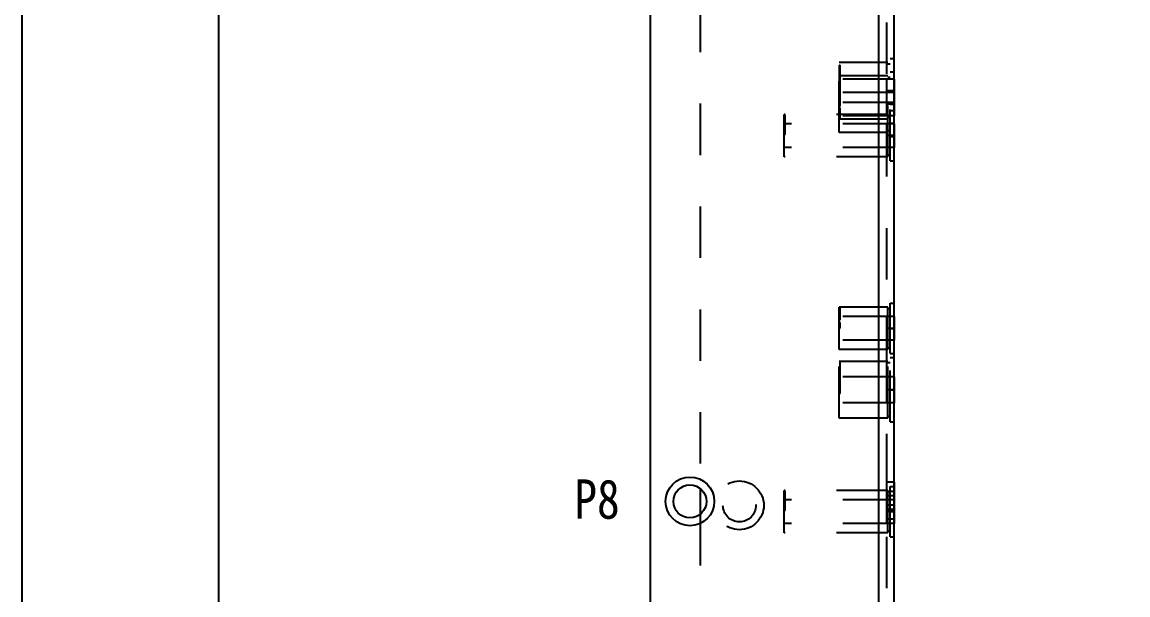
# Model space of a CAD drawing. Header units: millimetres. Extents: x 1262 to 3787, y 0 to 841.
# Drawn here: x 1262.2 to 1402.9, y 441.8 to 514.6 of the extents above; entities that cross this region are included whole.
import ezdxf

# ---------------------------------------------------------------- set-up
doc = ezdxf.new("R2010")
doc.units = ezdxf.units.MM
doc.header["$LTSCALE"] = 65.395
doc.linetypes.add('HIDDEN', pattern=[0.2, 0.1, -0.1])
doc.layers.get('0').update_dxf_attribs({"linetype": 'CONTINUOUS'})
doc.layers.add('02___PRT_ALL_AXES', color=7, linetype='CONTINUOUS')
doc.layers.add('DEFAULT_2', color=8, linetype='HIDDEN')
doc.styles.get("Standard").update_dxf_attribs({"font": 'txt', "width": 0.85})

msp = doc.modelspace()

# ---------------------------------------------------------------- linework, layer by layer
at = {"color": 7, "linetype": 'Continuous'}
for p, q in [((1262.236, 0), (1262.236, 841)), ((1348.511, 455.312), (1348.511, 452.095))]:
    msp.add_line(p, q, dxfattribs=at)
at = {"color": 3, "linetype": 'Continuous'}
for p, q in [((1342.211, 325.704), (1342.211, 581.504)), ((1371.211, 581.004), (1371.211, 324.704)), ((1373.211, 325.704), (1373.211, 580.004))]:
    msp.add_line(p, q, dxfattribs=at)
at = {"color": 7, "linetype": 'Continuous'}
msp.add_lwpolyline([(1287.236, 25), (2426.236, 25), (2426.236, 816), (1287.236, 816)], close=True, dxfattribs=at)
at = {"color": 3, "linetype": 'Continuous'}
msp.add_circle((1347.211, 453.704), 3.1, dxfattribs=at)
at = {"color": 7, "linetype": 'Continuous'}
msp.add_circle((1347.211, 453.704), 2.1, dxfattribs=at)
at = {"layer": '02___PRT_ALL_AXES', "color": 8, "linetype": 'HIDDEN'}
for p, q in [((1372.411, 509.504), (1366.211, 509.504)), ((1366.211, 500.604), (1366.211, 509.504)), ((1372.411, 507.804), (1366.211, 507.804)), ((1373.211, 507.404), (1366.211, 507.404)), ((1372.211, 507.402), (1372.211, 502.705)), ((1373.211, 507.402), (1373.211, 507.404)), ((1373.211, 507.402), (1373.211, 502.705)), ((1373.211, 505.704), (1366.211, 505.704)), ((1373.211, 505.904), (1372.211, 505.904)), ((1373.211, 504.404), (1366.211, 504.404)), ((1373.211, 504.204), (1372.211, 504.204)), ((1372.411, 502.904), (1359.211, 502.904)), ((1373.211, 502.704), (1366.211, 502.704)), ((1373.211, 502.704), (1373.211, 502.705)), ((1373.211, 501.704), (1359.211, 501.704)), ((1359.211, 497.504), (1359.211, 501.704)), ((1372.411, 502.304), (1366.211, 502.304)), ((1372.211, 501.702), (1372.211, 498.705)), ((1373.211, 501.702), (1373.211, 501.704)), ((1373.211, 501.702), (1373.211, 498.705)), ((1372.411, 500.604), (1366.211, 500.604)), ((1373.211, 500.204), (1372.211, 500.204)), ((1373.211, 498.704), (1359.211, 498.704)), ((1373.211, 498.704), (1373.211, 498.705)), ((1372.411, 497.504), (1359.211, 497.504)), ((1372.411, 478.404), (1366.211, 478.404)), ((1373.211, 477.204), (1366.211, 477.204)), ((1366.211, 473.004), (1366.211, 477.204)), ((1372.211, 477.202), (1372.211, 474.205)), ((1373.211, 477.202), (1373.211, 477.204)), ((1373.211, 477.202), (1373.211, 474.205)), ((1373.211, 475.704), (1372.211, 475.704)), ((1373.211, 474.204), (1366.211, 474.204)), ((1373.211, 474.204), (1373.211, 474.205)), ((1372.411, 473.004), (1366.211, 473.004)), ((1372.411, 471.504), (1366.211, 471.504)), ((1373.211, 469.554), (1366.211, 469.554)), ((1366.211, 466.254), (1366.211, 469.554)), ((1372.211, 469.552), (1372.211, 466.255)), ((1373.211, 469.552), (1373.211, 469.554)), ((1373.211, 469.552), (1373.211, 466.255)), ((1373.211, 467.904), (1372.211, 467.904)), ((1373.211, 466.254), (1366.211, 466.254)), ((1373.211, 466.254), (1373.211, 466.255)), ((1372.411, 464.304), (1366.211, 464.304)), ((1373.211, 456.154), (1372.211, 456.154)), ((1372.211, 456.154), (1372.211, 450.905)), ((1373.211, 456.154), (1373.211, 450.905)), ((1372.411, 455.104), (1359.211, 455.104)), ((1373.211, 454.954), (1372.211, 454.954)), ((1373.211, 453.904), (1359.211, 453.904)), ((1359.211, 449.704), (1359.211, 453.904)), ((1373.211, 454.404), (1372.211, 454.404)), ((1373.211, 453.204), (1372.211, 453.204)), ((1373.211, 452.654), (1372.211, 452.654)), ((1373.211, 452.404), (1372.211, 452.404)), ((1373.211, 450.904), (1359.211, 450.904)), ((1373.211, 451.454), (1372.211, 451.454)), ((1373.211, 450.904), (1373.211, 450.905)), ((1372.411, 449.704), (1359.211, 449.704))]:
    msp.add_line(p, q, dxfattribs=at)
at = {"layer": 'DEFAULT_2', "color": 8, "linetype": 'HIDDEN'}
for p, q in [((1372.211, 580.004), (1372.211, 325.704)), ((1348.511, 556.595), (1348.511, 455.312)), ((1372.411, 497.504), (1372.411, 509.504)), ((1372.711, 510.004), (1373.211, 510.004)), ((1372.711, 497.004), (1372.711, 510.004)), ((1366.211, 509.169), (1366.311, 509.169)), ((1366.211, 509.169), (1366.211, 503.961)), ((1366.211, 509.16), (1366.311, 509.16)), ((1366.211, 509.157), (1366.311, 509.157)), ((1366.211, 509.145), (1366.311, 509.145)), ((1366.211, 509.13), (1366.311, 509.13)), ((1366.211, 509.123), (1366.311, 509.123)), ((1366.211, 509.106), (1366.311, 509.106)), ((1366.211, 509.061), (1366.311, 509.061)), ((1366.211, 509.05), (1366.311, 509.05)), ((1366.211, 509.034), (1366.311, 509.034)), ((1366.211, 509.032), (1366.311, 509.032)), ((1366.211, 509.028), (1366.311, 509.028)), ((1366.211, 509.02), (1366.311, 509.02)), ((1366.211, 508.997), (1366.311, 508.997)), ((1366.211, 508.987), (1366.311, 508.987)), ((1366.211, 508.984), (1366.311, 508.984)), ((1366.211, 508.951), (1366.311, 508.951)), ((1366.211, 508.941), (1366.311, 508.941)), ((1366.211, 508.931), (1366.311, 508.931)), ((1366.211, 508.921), (1366.311, 508.921)), ((1366.211, 508.883), (1366.311, 508.883)), ((1366.211, 508.861), (1366.311, 508.861)), ((1366.211, 508.86), (1366.311, 508.86)), ((1366.211, 508.784), (1366.311, 508.784)), ((1366.211, 508.774), (1366.311, 508.774)), ((1366.211, 508.765), (1366.311, 508.765)), ((1366.211, 508.752), (1366.311, 508.752)), ((1366.211, 508.697), (1366.311, 508.697)), ((1366.211, 508.365), (1366.311, 508.365)), ((1366.211, 508.3), (1366.311, 508.3)), ((1366.211, 508.279), (1366.311, 508.279)), ((1366.211, 508.253), (1366.311, 508.253)), ((1366.211, 508.218), (1366.311, 508.218)), ((1366.211, 508.195), (1366.311, 508.195)), ((1366.211, 508.139), (1366.311, 508.139)), ((1366.211, 508.128), (1366.311, 508.128)), ((1366.211, 508.124), (1366.311, 508.124)), ((1366.211, 508.109), (1366.311, 508.109)), ((1366.211, 508.102), (1366.311, 508.102)), ((1366.211, 508.093), (1366.311, 508.093)), ((1366.211, 508.06), (1366.311, 508.06)), ((1366.211, 508.038), (1366.311, 508.038)), ((1366.211, 508.013), (1366.311, 508.013)), ((1366.211, 507.979), (1366.311, 507.979)), ((1366.311, 503.961), (1366.311, 509.169)), ((1372.711, 509.304), (1372.411, 509.304)), ((1372.711, 508.304), (1373.211, 508.304)), ((1366.211, 507.885), (1366.311, 507.885)), ((1366.211, 507.845), (1366.311, 507.845)), ((1366.211, 507.788), (1366.311, 507.788)), ((1366.211, 507.745), (1366.311, 507.745)), ((1366.211, 507.72), (1366.311, 507.72)), ((1366.211, 507.644), (1366.311, 507.644)), ((1366.211, 507.642), (1366.311, 507.642)), ((1366.211, 507.631), (1366.311, 507.631)), ((1366.211, 507.58), (1366.311, 507.58)), ((1366.211, 507.572), (1366.311, 507.572)), ((1366.211, 507.544), (1366.311, 507.544)), ((1366.211, 507.543), (1366.311, 507.543)), ((1366.211, 507.512), (1366.311, 507.512)), ((1366.211, 507.49), (1366.311, 507.49)), ((1366.211, 507.477), (1366.311, 507.477)), ((1366.211, 507.469), (1366.311, 507.469)), ((1366.211, 507.46), (1366.311, 507.46)), ((1366.211, 507.457), (1366.311, 507.457)), ((1366.211, 507.45), (1366.311, 507.45)), ((1366.211, 507.445), (1366.311, 507.445)), ((1366.211, 507.43), (1366.311, 507.43)), ((1366.211, 507.423), (1366.311, 507.423)), ((1366.211, 507.415), (1366.311, 507.415)), ((1366.211, 507.406), (1366.311, 507.406)), ((1366.211, 507.361), (1366.311, 507.361)), ((1366.211, 507.35), (1366.311, 507.35)), ((1366.211, 507.345), (1366.311, 507.345)), ((1366.211, 507.334), (1366.311, 507.334)), ((1366.211, 507.333), (1366.311, 507.333)), ((1366.211, 507.332), (1366.311, 507.332)), ((1366.211, 507.328), (1366.311, 507.328)), ((1366.211, 507.32), (1366.311, 507.32)), ((1366.211, 507.297), (1366.311, 507.297)), ((1366.211, 507.287), (1366.311, 507.287)), ((1366.211, 507.284), (1366.311, 507.284)), ((1366.211, 507.281), (1366.311, 507.281)), ((1366.211, 507.252), (1366.311, 507.252)), ((1366.211, 507.251), (1366.311, 507.251)), ((1366.211, 507.241), (1366.311, 507.241)), ((1366.211, 507.231), (1366.311, 507.231)), ((1366.211, 507.221), (1366.311, 507.221)), ((1366.211, 507.183), (1366.311, 507.183)), ((1366.211, 507.176), (1366.311, 507.176)), ((1366.211, 507.164), (1366.311, 507.164)), ((1366.211, 507.161), (1366.311, 507.161)), ((1366.211, 507.16), (1366.311, 507.16)), ((1366.211, 507.106), (1366.311, 507.106)), ((1366.211, 507.106), (1366.311, 507.106)), ((1366.211, 507.094), (1366.311, 507.094)), ((1366.211, 507.084), (1366.311, 507.084)), ((1366.211, 507.077), (1366.311, 507.077)), ((1366.211, 507.074), (1366.311, 507.074)), ((1366.211, 507.065), (1366.311, 507.065)), ((1366.211, 507.052), (1366.311, 507.052)), ((1366.211, 507.043), (1366.311, 507.043)), ((1366.211, 507.026), (1366.311, 507.026)), ((1366.211, 507.018), (1366.311, 507.018)), ((1366.211, 507.014), (1366.311, 507.014)), ((1366.211, 507.001), (1366.311, 507.001)), ((1366.211, 506.997), (1366.311, 506.997)), ((1366.211, 506.98), (1366.311, 506.98)), ((1366.211, 506.972), (1366.311, 506.972)), ((1366.211, 506.961), (1366.311, 506.961)), ((1366.211, 506.949), (1366.311, 506.949)), ((1366.211, 506.938), (1366.311, 506.938)), ((1366.211, 506.931), (1366.311, 506.931)), ((1366.211, 506.911), (1366.311, 506.911)), ((1366.211, 506.892), (1366.311, 506.892)), ((1366.211, 506.88), (1366.311, 506.88)), ((1366.211, 506.865), (1366.311, 506.865)), ((1366.211, 506.85), (1366.311, 506.85)), ((1366.211, 506.841), (1366.311, 506.841)), ((1366.211, 506.826), (1366.311, 506.826)), ((1366.211, 506.811), (1366.311, 506.811)), ((1366.211, 506.809), (1366.311, 506.809)), ((1366.211, 506.799), (1366.311, 506.799)), ((1366.211, 506.792), (1366.311, 506.792)), ((1366.211, 506.78), (1366.311, 506.78)), ((1366.211, 506.76), (1366.311, 506.76)), ((1366.211, 506.753), (1366.311, 506.753)), ((1366.211, 506.677), (1366.311, 506.677)), ((1366.211, 506.665), (1366.311, 506.665)), ((1366.211, 506.664), (1366.311, 506.664)), ((1366.211, 506.63), (1366.311, 506.63)), ((1366.211, 506.628), (1366.311, 506.628)), ((1366.211, 506.6), (1366.311, 506.6)), ((1366.211, 506.579), (1366.311, 506.579)), ((1366.211, 506.562), (1366.311, 506.562)), ((1366.211, 506.553), (1366.311, 506.553)), ((1366.211, 506.534), (1366.311, 506.534)), ((1372.711, 507.604), (1372.411, 507.604)), ((1366.211, 506.518), (1366.311, 506.518)), ((1366.211, 506.51), (1366.311, 506.51)), ((1366.211, 506.495), (1366.311, 506.495)), ((1366.211, 506.445), (1366.311, 506.445)), ((1366.211, 506.442), (1366.311, 506.442)), ((1366.211, 506.439), (1366.311, 506.439)), ((1366.211, 506.428), (1366.311, 506.428)), ((1366.211, 506.424), (1366.311, 506.424)), ((1366.211, 506.412), (1366.311, 506.412)), ((1366.211, 506.409), (1366.311, 506.409)), ((1366.211, 506.402), (1366.311, 506.402)), ((1366.211, 506.394), (1366.311, 506.394)), ((1366.211, 506.393), (1366.311, 506.393)), ((1366.211, 506.384), (1366.311, 506.384)), ((1366.211, 506.37), (1366.311, 506.37)), ((1366.211, 506.368), (1366.311, 506.368)), ((1366.211, 506.36), (1366.311, 506.36)), ((1366.211, 506.356), (1366.311, 506.356)), ((1366.211, 506.353), (1366.311, 506.353)), ((1366.211, 506.344), (1366.311, 506.344)), ((1366.211, 506.34), (1366.311, 506.34)), ((1366.211, 506.338), (1366.311, 506.338)), ((1366.211, 506.335), (1366.311, 506.335)), ((1366.211, 506.314), (1366.311, 506.314)), ((1366.211, 506.313), (1366.311, 506.313)), ((1366.211, 506.308), (1366.311, 506.308)), ((1366.211, 506.305), (1366.311, 506.305)), ((1366.211, 506.297), (1366.311, 506.297)), ((1366.211, 506.295), (1366.311, 506.295)), ((1366.211, 506.289), (1366.311, 506.289)), ((1366.211, 506.279), (1366.311, 506.279)), ((1366.211, 506.266), (1366.311, 506.266)), ((1366.211, 506.264), (1366.311, 506.264)), ((1366.211, 506.259), (1366.311, 506.259)), ((1366.211, 506.257), (1366.311, 506.257)), ((1366.211, 506.253), (1366.311, 506.253)), ((1366.211, 506.25), (1366.311, 506.25)), ((1366.211, 506.234), (1366.311, 506.234)), ((1366.211, 506.228), (1366.311, 506.228)), ((1366.211, 506.22), (1366.311, 506.22)), ((1366.211, 506.215), (1366.311, 506.215)), ((1366.211, 506.214), (1366.311, 506.214)), ((1366.211, 506.209), (1366.311, 506.209)), ((1366.211, 506.195), (1366.311, 506.195)), ((1366.211, 506.188), (1366.311, 506.188)), ((1366.211, 506.185), (1366.311, 506.185)), ((1366.211, 506.172), (1366.311, 506.172)), ((1366.211, 506.155), (1366.311, 506.155)), ((1366.211, 506.154), (1366.311, 506.154)), ((1366.211, 506.145), (1366.311, 506.145)), ((1366.211, 506.131), (1366.311, 506.131)), ((1366.211, 506.13), (1366.311, 506.13)), ((1366.211, 506.106), (1366.311, 506.106)), ((1366.211, 506.099), (1366.311, 506.099)), ((1366.211, 506.095), (1366.311, 506.095)), ((1366.211, 506.088), (1366.311, 506.088)), ((1366.211, 506.075), (1366.311, 506.075)), ((1366.211, 506.069), (1366.311, 506.069)), ((1366.211, 506.068), (1366.311, 506.068)), ((1366.211, 506.065), (1366.311, 506.065)), ((1366.211, 506.052), (1366.311, 506.052)), ((1366.211, 506.05), (1366.311, 506.05)), ((1366.211, 506.045), (1366.311, 506.045)), ((1366.211, 506.038), (1366.311, 506.038)), ((1366.211, 506.025), (1366.311, 506.025)), ((1366.211, 506.02), (1366.311, 506.02)), ((1366.211, 505.986), (1366.311, 505.986)), ((1366.211, 505.986), (1366.311, 505.986)), ((1366.211, 505.983), (1366.311, 505.983)), ((1366.211, 505.982), (1366.311, 505.982)), ((1366.211, 505.981), (1366.311, 505.981)), ((1366.211, 505.967), (1366.311, 505.967)), ((1366.211, 505.965), (1366.311, 505.965)), ((1366.211, 505.952), (1366.311, 505.952)), ((1366.211, 505.945), (1366.311, 505.945)), ((1366.211, 505.944), (1366.311, 505.944)), ((1366.211, 505.942), (1366.311, 505.942)), ((1366.211, 505.931), (1366.311, 505.931)), ((1366.211, 505.88), (1366.311, 505.88)), ((1366.211, 505.876), (1366.311, 505.876)), ((1366.211, 505.872), (1366.311, 505.872)), ((1366.211, 505.864), (1366.311, 505.864)), ((1366.211, 505.844), (1366.311, 505.844)), ((1366.211, 505.843), (1366.311, 505.843)), ((1366.211, 505.839), (1366.311, 505.839)), ((1366.211, 505.833), (1366.311, 505.833)), ((1366.211, 505.812), (1366.311, 505.812)), ((1366.211, 505.804), (1366.311, 505.804)), ((1366.211, 505.795), (1366.311, 505.795)), ((1366.211, 505.79), (1366.311, 505.79)), ((1366.211, 505.79), (1366.311, 505.79)), ((1366.211, 505.777), (1366.311, 505.777)), ((1366.211, 505.767), (1366.311, 505.767)), ((1366.211, 505.765), (1366.311, 505.765)), ((1366.211, 505.757), (1366.311, 505.757)), ((1366.211, 505.75), (1366.311, 505.75)), ((1366.211, 505.731), (1366.311, 505.731)), ((1366.211, 505.715), (1366.311, 505.715)), ((1366.211, 505.687), (1366.311, 505.687)), ((1366.211, 505.678), (1366.311, 505.678)), ((1366.211, 505.663), (1366.311, 505.663)), ((1366.211, 505.661), (1366.311, 505.661)), ((1366.211, 505.645), (1366.311, 505.645)), ((1366.211, 505.633), (1366.311, 505.633)), ((1366.211, 505.581), (1366.311, 505.581)), ((1366.211, 505.552), (1366.311, 505.552)), ((1366.211, 505.476), (1366.311, 505.476)), ((1366.211, 505.464), (1366.311, 505.464)), ((1366.211, 505.447), (1366.311, 505.447)), ((1366.211, 505.406), (1366.311, 505.406)), ((1366.211, 505.406), (1366.311, 505.406)), ((1366.211, 505.394), (1366.311, 505.394)), ((1366.211, 505.377), (1366.311, 505.377)), ((1366.211, 505.343), (1366.311, 505.343)), ((1366.211, 505.326), (1366.311, 505.326)), ((1366.211, 505.318), (1366.311, 505.318)), ((1366.211, 505.314), (1366.311, 505.314)), ((1366.211, 505.301), (1366.311, 505.301)), ((1366.211, 505.28), (1366.311, 505.28)), ((1366.211, 505.275), (1366.311, 505.275)), ((1366.211, 505.272), (1366.311, 505.272)), ((1366.211, 505.261), (1366.311, 505.261)), ((1366.211, 505.249), (1366.311, 505.249)), ((1366.211, 505.248), (1366.311, 505.248)), ((1366.211, 505.238), (1366.311, 505.238)), ((1366.211, 505.231), (1366.311, 505.231)), ((1366.211, 505.211), (1366.311, 505.211)), ((1366.211, 505.192), (1366.311, 505.192)), ((1366.211, 505.18), (1366.311, 505.18)), ((1366.211, 505.165), (1366.311, 505.165)), ((1366.211, 505.15), (1366.311, 505.15)), ((1366.211, 505.141), (1366.311, 505.141)), ((1366.211, 505.126), (1366.311, 505.126)), ((1372.711, 505.904), (1373.211, 505.904)), ((1366.211, 505.111), (1366.311, 505.111)), ((1366.211, 505.109), (1366.311, 505.109)), ((1366.211, 505.099), (1366.311, 505.099)), ((1366.211, 505.092), (1366.311, 505.092)), ((1366.211, 505.08), (1366.311, 505.08)), ((1366.211, 505.06), (1366.311, 505.06)), ((1366.211, 505.053), (1366.311, 505.053)), ((1366.211, 505.05), (1366.311, 505.05)), ((1366.211, 504.977), (1366.311, 504.977)), ((1366.211, 504.964), (1366.311, 504.964)), ((1366.211, 504.935), (1366.311, 504.935)), ((1366.211, 504.93), (1366.311, 504.93)), ((1366.211, 504.928), (1366.311, 504.928)), ((1366.211, 504.862), (1366.311, 504.862)), ((1366.211, 504.834), (1366.311, 504.834)), ((1366.211, 504.81), (1366.311, 504.81)), ((1366.211, 504.745), (1366.311, 504.745)), ((1366.211, 504.742), (1366.311, 504.742)), ((1366.211, 504.712), (1366.311, 504.712)), ((1366.211, 504.709), (1366.311, 504.709)), ((1366.211, 504.702), (1366.311, 504.702)), ((1366.211, 504.694), (1366.311, 504.694)), ((1366.211, 504.684), (1366.311, 504.684)), ((1366.211, 504.67), (1366.311, 504.67)), ((1366.211, 504.668), (1366.311, 504.668)), ((1366.211, 504.667), (1366.311, 504.667)), ((1366.211, 504.656), (1366.311, 504.656)), ((1366.211, 504.653), (1366.311, 504.653)), ((1366.211, 504.644), (1366.311, 504.644)), ((1366.211, 504.64), (1366.311, 504.64)), ((1366.211, 504.635), (1366.311, 504.635)), ((1366.211, 504.633), (1366.311, 504.633)), ((1366.211, 504.614), (1366.311, 504.614)), ((1366.211, 504.608), (1366.311, 504.608)), ((1366.211, 504.605), (1366.311, 504.605)), ((1366.211, 504.597), (1366.311, 504.597)), ((1366.211, 504.595), (1366.311, 504.595)), ((1366.211, 504.589), (1366.311, 504.589)), ((1366.211, 504.566), (1366.311, 504.566)), ((1366.211, 504.564), (1366.311, 504.564)), ((1366.211, 504.56), (1366.311, 504.56)), ((1366.211, 504.559), (1366.311, 504.559)), ((1366.211, 504.557), (1366.311, 504.557)), ((1366.211, 504.553), (1366.311, 504.553)), ((1366.211, 504.55), (1366.311, 504.55)), ((1366.211, 504.534), (1366.311, 504.534)), ((1366.211, 504.53), (1366.311, 504.53)), ((1366.211, 504.528), (1366.311, 504.528)), ((1366.211, 504.52), (1366.311, 504.52)), ((1366.211, 504.515), (1366.311, 504.515)), ((1366.211, 504.514), (1366.311, 504.514)), ((1366.211, 504.514), (1366.311, 504.514)), ((1366.211, 504.509), (1366.311, 504.509)), ((1366.211, 504.495), (1366.311, 504.495)), ((1366.211, 504.488), (1366.311, 504.488)), ((1366.211, 504.472), (1366.311, 504.472)), ((1366.211, 504.455), (1366.311, 504.455)), ((1366.211, 504.454), (1366.311, 504.454)), ((1366.211, 504.431), (1366.311, 504.431)), ((1366.211, 504.43), (1366.311, 504.43)), ((1366.211, 504.406), (1366.311, 504.406)), ((1366.211, 504.399), (1366.311, 504.399)), ((1366.211, 504.395), (1366.311, 504.395)), ((1366.211, 504.375), (1366.311, 504.375)), ((1366.211, 504.369), (1366.311, 504.369)), ((1366.211, 504.368), (1366.311, 504.368)), ((1366.211, 504.365), (1366.311, 504.365)), ((1366.211, 504.352), (1366.311, 504.352)), ((1366.211, 504.35), (1366.311, 504.35)), ((1366.211, 504.338), (1366.311, 504.338)), ((1366.211, 504.325), (1366.311, 504.325)), ((1366.211, 504.32), (1366.311, 504.32)), ((1366.211, 504.286), (1366.311, 504.286)), ((1366.211, 504.286), (1366.311, 504.286)), ((1366.211, 504.283), (1366.311, 504.283)), ((1366.211, 504.282), (1366.311, 504.282)), ((1366.211, 504.281), (1366.311, 504.281)), ((1366.211, 504.267), (1366.311, 504.267)), ((1366.211, 504.265), (1366.311, 504.265)), ((1366.211, 504.252), (1366.311, 504.252)), ((1366.211, 504.247), (1366.311, 504.247)), ((1366.211, 504.245), (1366.311, 504.245)), ((1366.211, 504.181), (1366.311, 504.181)), ((1366.211, 504.176), (1366.311, 504.176)), ((1366.211, 504.164), (1366.311, 504.164)), ((1366.211, 504.139), (1366.311, 504.139)), ((1366.211, 504.133), (1366.311, 504.133)), ((1366.211, 504.132), (1366.311, 504.132)), ((1366.211, 504.104), (1366.311, 504.104)), ((1366.211, 504.095), (1366.311, 504.095)), ((1366.211, 504.09), (1366.311, 504.09)), ((1366.211, 504.067), (1366.311, 504.067)), ((1366.211, 504.065), (1366.311, 504.065)), ((1366.211, 504.057), (1366.311, 504.057)), ((1366.211, 504.031), (1366.311, 504.031)), ((1366.211, 503.987), (1366.311, 503.987)), ((1366.211, 503.978), (1366.311, 503.978)), ((1366.211, 503.963), (1366.311, 503.963)), ((1366.211, 503.961), (1366.311, 503.961)), ((1366.211, 503.747), (1366.311, 503.747)), ((1366.211, 503.747), (1366.211, 502.432)), ((1366.311, 502.432), (1366.311, 503.747)), ((1372.711, 504.204), (1373.211, 504.204)), ((1359.211, 500.204), (1359.211, 502.904)), ((1359.311, 502.86), (1359.211, 502.86)), ((1359.211, 502.842), (1359.311, 502.842)), ((1359.311, 502.835), (1359.211, 502.835)), ((1359.211, 502.821), (1359.311, 502.821)), ((1359.311, 502.798), (1359.211, 502.798)), ((1359.211, 502.795), (1359.311, 502.795)), ((1359.211, 502.76), (1359.311, 502.76)), ((1359.311, 502.754), (1359.211, 502.754)), ((1359.211, 502.743), (1359.311, 502.743)), ((1359.211, 502.738), (1359.311, 502.738)), ((1359.211, 502.734), (1359.311, 502.734)), ((1359.211, 502.728), (1359.311, 502.728)), ((1359.211, 502.703), (1359.311, 502.703)), ((1359.211, 502.698), (1359.311, 502.698)), ((1359.211, 502.697), (1359.311, 502.697)), ((1359.311, 502.694), (1359.211, 502.694)), ((1359.211, 502.686), (1359.311, 502.686)), ((1359.211, 502.661), (1359.311, 502.661)), ((1359.211, 502.657), (1359.311, 502.657)), ((1359.211, 502.642), (1359.311, 502.642)), ((1359.211, 502.626), (1359.311, 502.626)), ((1359.211, 502.575), (1359.311, 502.575)), ((1359.211, 502.57), (1359.311, 502.57)), ((1359.311, 502.567), (1359.211, 502.567)), ((1359.211, 502.528), (1359.311, 502.528)), ((1359.211, 502.503), (1359.311, 502.503)), ((1359.211, 502.446), (1359.311, 502.446)), ((1359.211, 502.42), (1359.311, 502.42)), ((1359.211, 502.378), (1359.311, 502.378)), ((1359.211, 502.373), (1359.311, 502.373)), ((1359.211, 502.357), (1359.311, 502.357)), ((1359.211, 502.347), (1359.311, 502.347)), ((1359.211, 502.343), (1359.311, 502.343)), ((1359.311, 500.351), (1359.311, 502.86)), ((1366.211, 503.575), (1366.311, 503.575)), ((1366.211, 503.548), (1366.311, 503.548)), ((1366.211, 503.35), (1366.311, 503.35)), ((1366.211, 503.235), (1366.311, 503.235)), ((1366.211, 503.002), (1366.311, 503.002)), ((1366.211, 502.967), (1366.311, 502.967)), ((1366.211, 502.933), (1366.311, 502.933)), ((1366.211, 502.86), (1366.311, 502.86)), ((1366.211, 502.83), (1366.311, 502.83)), ((1366.211, 502.814), (1366.311, 502.814)), ((1366.211, 502.547), (1366.311, 502.547)), ((1366.211, 502.432), (1366.311, 502.432)), ((1372.711, 502.704), (1372.411, 502.704)), ((1372.711, 502.504), (1372.411, 502.504)), ((1372.711, 503.404), (1373.211, 503.404)), ((1359.211, 502.295), (1359.311, 502.295)), ((1359.211, 502.291), (1359.311, 502.291)), ((1359.211, 502.275), (1359.311, 502.275)), ((1359.211, 502.275), (1359.311, 502.275)), ((1359.211, 502.203), (1359.311, 502.203)), ((1359.211, 502.193), (1359.311, 502.193)), ((1359.211, 502.165), (1359.311, 502.165)), ((1359.211, 502.152), (1359.311, 502.152)), ((1359.211, 502.14), (1359.311, 502.14)), ((1359.211, 502.135), (1359.311, 502.135)), ((1359.211, 502.131), (1359.311, 502.131)), ((1359.211, 502.124), (1359.311, 502.124)), ((1359.211, 502.121), (1359.311, 502.121)), ((1359.211, 502.104), (1359.311, 502.104)), ((1359.211, 502.078), (1359.311, 502.078)), ((1359.211, 502.078), (1359.311, 502.078)), ((1359.211, 502.068), (1359.311, 502.068)), ((1359.211, 502.059), (1359.311, 502.059)), ((1359.211, 502.033), (1359.311, 502.033)), ((1359.211, 502.018), (1359.311, 502.018)), ((1359.211, 502.011), (1359.311, 502.011)), ((1359.211, 501.992), (1359.311, 501.992)), ((1359.211, 501.987), (1359.311, 501.987)), ((1359.211, 501.98), (1359.311, 501.98)), ((1359.211, 501.975), (1359.311, 501.975)), ((1359.211, 501.97), (1359.311, 501.97)), ((1359.211, 501.966), (1359.311, 501.966)), ((1359.211, 501.965), (1359.311, 501.965)), ((1359.211, 501.961), (1359.311, 501.961)), ((1359.211, 501.953), (1359.311, 501.953)), ((1359.211, 501.951), (1359.311, 501.951)), ((1359.211, 501.945), (1359.311, 501.945)), ((1359.211, 501.94), (1359.311, 501.94)), ((1359.211, 501.93), (1359.311, 501.93)), ((1359.211, 501.928), (1359.311, 501.928)), ((1359.211, 501.92), (1359.311, 501.92)), ((1359.211, 501.915), (1359.311, 501.915)), ((1359.211, 501.913), (1359.311, 501.913)), ((1359.211, 501.903), (1359.311, 501.903)), ((1359.211, 501.9), (1359.311, 501.9)), ((1359.211, 501.894), (1359.311, 501.894)), ((1359.311, 501.863), (1359.211, 501.863)), ((1359.211, 501.857), (1359.311, 501.857)), ((1359.211, 501.856), (1359.311, 501.856)), ((1359.211, 501.853), (1359.311, 501.853)), ((1359.211, 501.847), (1359.311, 501.847)), ((1359.211, 501.832), (1359.311, 501.832)), ((1359.211, 501.803), (1359.311, 501.803)), ((1359.211, 501.777), (1359.311, 501.777)), ((1359.311, 501.762), (1359.211, 501.762)), ((1359.211, 501.75), (1359.311, 501.75)), ((1359.211, 501.746), (1359.311, 501.746)), ((1359.211, 501.68), (1359.311, 501.68)), ((1359.211, 501.613), (1359.311, 501.613)), ((1359.211, 501.543), (1359.311, 501.543)), ((1359.211, 501.438), (1359.311, 501.438)), ((1359.211, 501.353), (1359.311, 501.353)), ((1359.211, 501.248), (1359.311, 501.248)), ((1359.211, 501.191), (1359.311, 501.191)), ((1359.211, 501.16), (1359.311, 501.16)), ((1359.211, 501.15), (1359.311, 501.15)), ((1359.211, 501.018), (1359.311, 501.018)), ((1372.711, 501.804), (1373.211, 501.804)), ((1359.311, 500.778), (1359.211, 500.778)), ((1359.211, 500.706), (1359.311, 500.706)), ((1359.211, 500.675), (1359.311, 500.675)), ((1359.311, 500.655), (1359.211, 500.655)), ((1359.211, 500.584), (1359.311, 500.584)), ((1359.211, 500.577), (1359.311, 500.577)), ((1359.211, 500.553), (1359.311, 500.553)), ((1359.211, 500.535), (1359.311, 500.535)), ((1359.211, 500.414), (1359.311, 500.414)), ((1359.211, 500.382), (1359.311, 500.382)), ((1359.211, 500.351), (1359.311, 500.351)), ((1372.711, 500.804), (1372.411, 500.804)), ((1372.711, 500.204), (1373.211, 500.204)), ((1372.711, 500.104), (1373.211, 500.104)), ((1372.711, 497.704), (1372.411, 497.704)), ((1372.711, 497.004), (1373.211, 497.004)), ((1366.211, 475.704), (1366.211, 478.404)), ((1366.311, 478.401), (1366.211, 478.401)), ((1366.311, 478.397), (1366.211, 478.397)), ((1366.311, 478.389), (1366.211, 478.389)), ((1366.311, 476.787), (1366.311, 478.401)), ((1372.411, 473.004), (1372.411, 478.404)), ((1372.711, 478.904), (1373.211, 478.904)), ((1372.711, 472.504), (1372.711, 478.904)), ((1366.311, 478.386), (1366.211, 478.386)), ((1366.311, 478.344), (1366.211, 478.344)), ((1366.311, 478.314), (1366.211, 478.314)), ((1366.211, 478.291), (1366.311, 478.291)), ((1366.211, 478.092), (1366.311, 478.092)), ((1366.211, 478.087), (1366.311, 478.087)), ((1366.211, 478.085), (1366.311, 478.085)), ((1366.311, 478.062), (1366.211, 478.062)), ((1366.211, 478.054), (1366.311, 478.054)), ((1366.211, 478.01), (1366.311, 478.01)), ((1366.211, 477.997), (1366.311, 477.997)), ((1366.211, 477.994), (1366.311, 477.994)), ((1366.211, 477.982), (1366.311, 477.982)), ((1366.311, 477.97), (1366.211, 477.97)), ((1366.211, 477.958), (1366.311, 477.958)), ((1366.211, 477.956), (1366.311, 477.956)), ((1366.211, 477.913), (1366.311, 477.913)), ((1366.211, 477.894), (1366.311, 477.894)), ((1366.211, 477.834), (1366.311, 477.834)), ((1366.211, 477.822), (1366.311, 477.822)), ((1366.211, 477.782), (1366.311, 477.782)), ((1366.211, 477.765), (1366.311, 477.765)), ((1366.211, 477.725), (1366.311, 477.725)), ((1366.211, 477.689), (1366.311, 477.689)), ((1366.211, 477.677), (1366.311, 477.677)), ((1366.211, 477.638), (1366.311, 477.638)), ((1366.211, 477.638), (1366.311, 477.638)), ((1366.211, 477.624), (1366.311, 477.624)), ((1366.211, 477.604), (1366.311, 477.604)), ((1366.211, 477.595), (1366.311, 477.595)), ((1366.211, 477.585), (1366.311, 477.585)), ((1366.211, 477.565), (1366.311, 477.565)), ((1366.211, 477.553), (1366.311, 477.553)), ((1366.211, 477.551), (1366.311, 477.551)), ((1366.211, 477.549), (1366.311, 477.549)), ((1366.211, 477.544), (1366.311, 477.544)), ((1366.211, 477.522), (1366.311, 477.522)), ((1366.211, 477.49), (1366.311, 477.49)), ((1366.211, 477.489), (1366.311, 477.489)), ((1366.211, 477.472), (1366.311, 477.472)), ((1366.211, 477.46), (1366.311, 477.46)), ((1366.211, 477.455), (1366.311, 477.455)), ((1366.211, 477.435), (1366.311, 477.435)), ((1366.211, 477.422), (1366.311, 477.422)), ((1366.211, 477.421), (1366.311, 477.421)), ((1366.211, 477.414), (1366.311, 477.414)), ((1366.211, 477.377), (1366.311, 477.377)), ((1366.211, 477.375), (1366.311, 477.375)), ((1366.211, 477.364), (1366.311, 477.364)), ((1366.211, 477.363), (1366.311, 477.363)), ((1366.211, 477.345), (1366.311, 477.345)), ((1366.211, 477.344), (1366.311, 477.344)), ((1366.211, 477.299), (1366.311, 477.299)), ((1366.211, 477.273), (1366.311, 477.273)), ((1366.211, 477.269), (1366.311, 477.269)), ((1366.211, 477.265), (1366.311, 477.265)), ((1366.211, 477.232), (1366.311, 477.232)), ((1366.211, 477.23), (1366.311, 477.23)), ((1366.211, 477.215), (1366.311, 477.215)), ((1366.211, 477.199), (1366.311, 477.199)), ((1366.211, 477.195), (1366.311, 477.195)), ((1366.211, 477.179), (1366.311, 477.179)), ((1366.211, 477.172), (1366.311, 477.172)), ((1366.211, 477.171), (1366.311, 477.171)), ((1366.211, 477.167), (1366.311, 477.167)), ((1366.211, 477.15), (1366.311, 477.15)), ((1366.211, 477.116), (1366.311, 477.116)), ((1366.211, 477.106), (1366.311, 477.106)), ((1366.211, 477.093), (1366.311, 477.093)), ((1366.211, 477.086), (1366.311, 477.086)), ((1366.211, 477.072), (1366.311, 477.072)), ((1366.211, 477.025), (1366.311, 477.025)), ((1366.211, 477.021), (1366.311, 477.021)), ((1366.211, 476.996), (1366.311, 476.996)), ((1366.211, 476.987), (1366.311, 476.987)), ((1372.711, 478.204), (1372.411, 478.204)), ((1366.211, 476.972), (1366.311, 476.972)), ((1366.211, 476.962), (1366.311, 476.962)), ((1366.211, 476.938), (1366.311, 476.938)), ((1366.211, 476.933), (1366.311, 476.933)), ((1366.211, 476.886), (1366.311, 476.886)), ((1366.211, 476.852), (1366.311, 476.852)), ((1366.211, 476.791), (1366.311, 476.791)), ((1366.211, 476.787), (1366.311, 476.787)), ((1366.211, 476.465), (1366.311, 476.465)), ((1366.311, 476.454), (1366.211, 476.454)), ((1366.211, 476.441), (1366.311, 476.441)), ((1366.311, 476.335), (1366.211, 476.335)), ((1366.211, 475.855), (1366.311, 475.855)), ((1366.211, 475.733), (1366.311, 475.733)), ((1366.211, 475.71), (1366.311, 475.71)), ((1366.311, 475.71), (1366.311, 476.465)), ((1372.711, 475.704), (1373.211, 475.704)), ((1372.711, 473.204), (1372.411, 473.204)), ((1366.211, 464.304), (1366.211, 471.504)), ((1366.311, 471.428), (1366.211, 471.428)), ((1366.211, 471.38), (1366.311, 471.38)), ((1366.311, 471.375), (1366.211, 471.375)), ((1366.311, 467.41), (1366.311, 471.428)), ((1372.411, 464.304), (1372.411, 471.504)), ((1372.711, 472.504), (1373.211, 472.504)), ((1372.711, 472.004), (1373.211, 472.004)), ((1372.711, 463.804), (1372.711, 472.004)), ((1366.311, 471.327), (1366.211, 471.327)), ((1366.311, 471.25), (1366.211, 471.25)), ((1366.211, 471.238), (1366.311, 471.238)), ((1366.211, 471.236), (1366.311, 471.236)), ((1366.311, 471.162), (1366.211, 471.162)), ((1366.211, 471.116), (1366.311, 471.116)), ((1366.211, 471.101), (1366.311, 471.101)), ((1366.211, 471.046), (1366.311, 471.046)), ((1366.211, 471.044), (1366.311, 471.044)), ((1366.211, 470.946), (1366.311, 470.946)), ((1366.211, 470.937), (1366.311, 470.937)), ((1366.211, 470.827), (1366.311, 470.827)), ((1366.311, 470.746), (1366.211, 470.746)), ((1366.211, 470.745), (1366.311, 470.745)), ((1366.311, 470.728), (1366.211, 470.728)), ((1366.211, 470.648), (1366.311, 470.648)), ((1366.211, 470.629), (1366.311, 470.629)), ((1366.211, 470.612), (1366.311, 470.612)), ((1366.211, 470.609), (1366.311, 470.609)), ((1366.211, 470.607), (1366.311, 470.607)), ((1366.211, 470.6), (1366.311, 470.6)), ((1366.211, 470.596), (1366.311, 470.596)), ((1366.211, 470.578), (1366.311, 470.578)), ((1366.211, 470.569), (1366.311, 470.569)), ((1366.211, 470.558), (1366.311, 470.558)), ((1366.311, 470.554), (1366.211, 470.554)), ((1366.211, 470.548), (1366.311, 470.548)), ((1366.211, 470.538), (1366.311, 470.538)), ((1366.211, 470.524), (1366.311, 470.524)), ((1366.211, 470.521), (1366.311, 470.521)), ((1366.211, 470.517), (1366.311, 470.517)), ((1366.211, 470.513), (1366.311, 470.513)), ((1366.211, 470.512), (1366.311, 470.512)), ((1366.211, 470.505), (1366.311, 470.505)), ((1366.211, 470.488), (1366.311, 470.488)), ((1366.211, 470.472), (1366.311, 470.472)), ((1366.211, 470.433), (1366.311, 470.433)), ((1366.211, 470.429), (1366.311, 470.429)), ((1366.311, 470.422), (1366.211, 470.422)), ((1366.211, 470.421), (1366.311, 470.421)), ((1366.211, 470.418), (1366.311, 470.418)), ((1366.211, 470.406), (1366.311, 470.406)), ((1366.211, 470.402), (1366.311, 470.402)), ((1366.311, 470.399), (1366.211, 470.399)), ((1366.211, 470.384), (1366.311, 470.384)), ((1366.211, 470.362), (1366.311, 470.362)), ((1366.211, 470.358), (1366.311, 470.358)), ((1366.211, 470.348), (1366.311, 470.348)), ((1366.211, 470.347), (1366.311, 470.347)), ((1366.211, 470.345), (1366.311, 470.345)), ((1366.211, 470.335), (1366.311, 470.335)), ((1366.211, 470.33), (1366.311, 470.33)), ((1366.211, 470.33), (1366.311, 470.33)), ((1366.211, 470.312), (1366.311, 470.312)), ((1366.211, 470.293), (1366.311, 470.293)), ((1366.211, 470.292), (1366.311, 470.292)), ((1366.211, 470.287), (1366.311, 470.287)), ((1366.211, 470.282), (1366.311, 470.282)), ((1366.211, 470.253), (1366.311, 470.253)), ((1366.211, 470.227), (1366.311, 470.227)), ((1366.211, 470.226), (1366.311, 470.226)), ((1366.311, 470.217), (1366.211, 470.217)), ((1366.211, 470.203), (1366.311, 470.203)), ((1366.211, 470.181), (1366.311, 470.181)), ((1366.211, 470.178), (1366.311, 470.178)), ((1366.211, 470.162), (1366.311, 470.162)), ((1366.211, 470.157), (1366.311, 470.157)), ((1366.211, 470.152), (1366.311, 470.152)), ((1366.211, 470.14), (1366.311, 470.14)), ((1366.211, 470.12), (1366.311, 470.12)), ((1366.211, 470.106), (1366.311, 470.106)), ((1366.211, 470.068), (1366.311, 470.068)), ((1366.211, 470.067), (1366.311, 470.067)), ((1366.211, 470.027), (1366.311, 470.027)), ((1366.211, 470.008), (1366.311, 470.008)), ((1366.211, 469.984), (1366.311, 469.984)), ((1366.311, 469.955), (1366.211, 469.955)), ((1366.211, 469.948), (1366.311, 469.948)), ((1372.711, 471.304), (1372.411, 471.304)), ((1366.311, 469.94), (1366.211, 469.94)), ((1366.211, 469.879), (1366.311, 469.879)), ((1366.211, 469.871), (1366.311, 469.871)), ((1366.211, 469.85), (1366.311, 469.85)), ((1366.211, 469.837), (1366.311, 469.837)), ((1366.211, 469.802), (1366.311, 469.802)), ((1366.311, 469.794), (1366.211, 469.794)), ((1366.211, 469.785), (1366.311, 469.785)), ((1366.211, 469.762), (1366.311, 469.762)), ((1366.211, 469.735), (1366.311, 469.735)), ((1366.211, 469.69), (1366.311, 469.69)), ((1366.211, 469.68), (1366.311, 469.68)), ((1366.211, 469.671), (1366.311, 469.671)), ((1366.211, 469.669), (1366.311, 469.669)), ((1366.211, 469.665), (1366.311, 469.665)), ((1366.211, 469.65), (1366.311, 469.65)), ((1366.211, 469.637), (1366.311, 469.637)), ((1366.211, 469.592), (1366.311, 469.592)), ((1366.211, 469.544), (1366.311, 469.544)), ((1366.311, 469.377), (1366.211, 469.377)), ((1366.211, 469.357), (1366.311, 469.357)), ((1366.211, 469.345), (1366.311, 469.345)), ((1366.211, 469.317), (1366.311, 469.317)), ((1366.211, 469.265), (1366.311, 469.265)), ((1366.311, 469.258), (1366.211, 469.258)), ((1366.211, 469.255), (1366.311, 469.255)), ((1366.311, 469.184), (1366.211, 469.184)), ((1366.311, 469.173), (1366.211, 469.173)), ((1366.211, 469.17), (1366.311, 469.17)), ((1366.211, 469.16), (1366.311, 469.16)), ((1366.311, 469.134), (1366.211, 469.134)), ((1366.211, 469.097), (1366.311, 469.097)), ((1366.211, 469.095), (1366.311, 469.095)), ((1366.211, 469.094), (1366.311, 469.094)), ((1366.211, 469.074), (1366.311, 469.074)), ((1366.211, 469.057), (1366.311, 469.057)), ((1366.211, 469.036), (1366.311, 469.036)), ((1366.311, 469.029), (1366.211, 469.029)), ((1366.211, 468.994), (1366.311, 468.994)), ((1366.311, 468.992), (1366.211, 468.992)), ((1366.211, 468.99), (1366.311, 468.99)), ((1366.211, 468.985), (1366.311, 468.985)), ((1366.211, 468.983), (1366.311, 468.983)), ((1366.211, 468.978), (1366.311, 468.978)), ((1366.311, 468.953), (1366.211, 468.953)), ((1366.211, 468.927), (1366.311, 468.927)), ((1366.211, 468.914), (1366.311, 468.914)), ((1366.211, 468.912), (1366.311, 468.912)), ((1366.211, 468.912), (1366.311, 468.912)), ((1366.211, 468.892), (1366.311, 468.892)), ((1366.211, 468.878), (1366.311, 468.878)), ((1366.211, 468.842), (1366.311, 468.842)), ((1366.211, 468.793), (1366.311, 468.793)), ((1366.211, 468.775), (1366.311, 468.775)), ((1366.211, 468.77), (1366.311, 468.77)), ((1366.211, 468.763), (1366.311, 468.763)), ((1366.211, 468.746), (1366.311, 468.746)), ((1366.211, 468.663), (1366.311, 468.663)), ((1366.311, 468.615), (1366.211, 468.615)), ((1366.211, 468.596), (1366.311, 468.596)), ((1366.211, 468.594), (1366.311, 468.594)), ((1366.211, 468.587), (1366.311, 468.587)), ((1366.211, 468.533), (1366.311, 468.533)), ((1366.211, 468.521), (1366.311, 468.521)), ((1366.211, 468.39), (1366.311, 468.39)), ((1366.211, 468.38), (1366.311, 468.38)), ((1366.211, 468.333), (1366.311, 468.333)), ((1366.211, 468.31), (1366.311, 468.31)), ((1366.211, 468.293), (1366.311, 468.293)), ((1366.211, 468.28), (1366.311, 468.28)), ((1366.211, 468.265), (1366.311, 468.265)), ((1366.211, 468.248), (1366.311, 468.248)), ((1366.211, 468.247), (1366.311, 468.247)), ((1366.211, 468.181), (1366.311, 468.181)), ((1366.211, 468.171), (1366.311, 468.171)), ((1366.211, 468.159), (1366.311, 468.159)), ((1366.211, 468.139), (1366.311, 468.139)), ((1366.211, 468.118), (1366.311, 468.118)), ((1366.211, 468.096), (1366.311, 468.096)), ((1366.211, 468.093), (1366.311, 468.093)), ((1366.211, 468.09), (1366.311, 468.09)), ((1366.211, 468.066), (1366.311, 468.066)), ((1366.211, 468.065), (1366.311, 468.065)), ((1366.211, 468.053), (1366.311, 468.053)), ((1366.211, 468.001), (1366.311, 468.001)), ((1366.311, 467.948), (1366.211, 467.948)), ((1366.211, 467.937), (1366.311, 467.937)), ((1366.211, 467.931), (1366.311, 467.931)), ((1366.211, 467.911), (1366.311, 467.911)), ((1366.211, 467.897), (1366.311, 467.897)), ((1366.211, 467.895), (1366.311, 467.895)), ((1366.211, 467.873), (1366.311, 467.873)), ((1366.211, 467.871), (1366.311, 467.871)), ((1366.311, 467.735), (1366.211, 467.735)), ((1366.211, 467.696), (1366.311, 467.696)), ((1366.211, 467.695), (1366.311, 467.695)), ((1366.211, 467.679), (1366.311, 467.679)), ((1366.211, 467.618), (1366.311, 467.618)), ((1366.211, 467.55), (1366.311, 467.55)), ((1366.211, 467.541), (1366.311, 467.541)), ((1366.211, 467.457), (1366.311, 467.457)), ((1366.211, 467.41), (1366.311, 467.41)), ((1372.711, 467.904), (1373.211, 467.904)), ((1372.711, 464.504), (1372.411, 464.504)), ((1372.711, 463.804), (1373.211, 463.804)), ((1359.211, 452.404), (1359.211, 455.104)), ((1359.311, 455.06), (1359.211, 455.06)), ((1359.211, 455.042), (1359.311, 455.042)), ((1359.311, 455.035), (1359.211, 455.035)), ((1359.211, 455.021), (1359.311, 455.021)), ((1359.311, 454.998), (1359.211, 454.998)), ((1359.211, 454.995), (1359.311, 454.995)), ((1359.211, 454.96), (1359.311, 454.96)), ((1359.311, 454.954), (1359.211, 454.954)), ((1359.211, 454.943), (1359.311, 454.943)), ((1359.211, 454.938), (1359.311, 454.938)), ((1359.211, 454.934), (1359.311, 454.934)), ((1359.211, 454.928), (1359.311, 454.928)), ((1359.211, 454.903), (1359.311, 454.903)), ((1359.211, 454.898), (1359.311, 454.898)), ((1359.211, 454.897), (1359.311, 454.897)), ((1359.311, 454.894), (1359.211, 454.894)), ((1359.211, 454.886), (1359.311, 454.886)), ((1359.211, 454.861), (1359.311, 454.861)), ((1359.211, 454.857), (1359.311, 454.857)), ((1359.211, 454.842), (1359.311, 454.842)), ((1359.211, 454.826), (1359.311, 454.826)), ((1359.211, 454.775), (1359.311, 454.775)), ((1359.211, 454.77), (1359.311, 454.77)), ((1359.311, 454.767), (1359.211, 454.767)), ((1359.211, 454.728), (1359.311, 454.728)), ((1359.211, 454.703), (1359.311, 454.703)), ((1359.211, 454.646), (1359.311, 454.646)), ((1359.211, 454.62), (1359.311, 454.62)), ((1359.211, 454.578), (1359.311, 454.578)), ((1359.211, 454.573), (1359.311, 454.573)), ((1359.211, 454.557), (1359.311, 454.557)), ((1359.211, 454.547), (1359.311, 454.547)), ((1359.211, 454.543), (1359.311, 454.543)), ((1359.211, 454.495), (1359.311, 454.495)), ((1359.211, 454.491), (1359.311, 454.491)), ((1359.211, 454.475), (1359.311, 454.475)), ((1359.211, 454.475), (1359.311, 454.475)), ((1359.311, 452.551), (1359.311, 455.06)), ((1372.411, 449.704), (1372.411, 455.104)), ((1372.711, 454.904), (1372.411, 454.904)), ((1372.711, 455.604), (1373.211, 455.604)), ((1372.711, 449.204), (1372.711, 455.604)), ((1359.211, 454.403), (1359.311, 454.403)), ((1359.211, 454.393), (1359.311, 454.393)), ((1359.211, 454.365), (1359.311, 454.365)), ((1359.211, 454.352), (1359.311, 454.352)), ((1359.211, 454.34), (1359.311, 454.34)), ((1359.211, 454.335), (1359.311, 454.335)), ((1359.211, 454.331), (1359.311, 454.331)), ((1359.211, 454.324), (1359.311, 454.324)), ((1359.211, 454.321), (1359.311, 454.321)), ((1359.211, 454.304), (1359.311, 454.304)), ((1359.211, 454.278), (1359.311, 454.278)), ((1359.211, 454.278), (1359.311, 454.278)), ((1359.211, 454.268), (1359.311, 454.268)), ((1359.211, 454.259), (1359.311, 454.259)), ((1359.211, 454.233), (1359.311, 454.233)), ((1359.211, 454.218), (1359.311, 454.218)), ((1359.211, 454.211), (1359.311, 454.211)), ((1359.211, 454.192), (1359.311, 454.192)), ((1359.211, 454.187), (1359.311, 454.187)), ((1359.211, 454.18), (1359.311, 454.18)), ((1359.211, 454.175), (1359.311, 454.175)), ((1359.211, 454.17), (1359.311, 454.17)), ((1359.211, 454.166), (1359.311, 454.166)), ((1359.211, 454.165), (1359.311, 454.165)), ((1359.211, 454.161), (1359.311, 454.161)), ((1359.211, 454.153), (1359.311, 454.153)), ((1359.211, 454.151), (1359.311, 454.151)), ((1359.211, 454.145), (1359.311, 454.145)), ((1359.211, 454.14), (1359.311, 454.14)), ((1359.211, 454.13), (1359.311, 454.13)), ((1359.211, 454.128), (1359.311, 454.128)), ((1359.211, 454.12), (1359.311, 454.12)), ((1359.211, 454.115), (1359.311, 454.115)), ((1359.211, 454.113), (1359.311, 454.113)), ((1359.211, 454.103), (1359.311, 454.103)), ((1359.211, 454.1), (1359.311, 454.1)), ((1359.211, 454.094), (1359.311, 454.094)), ((1359.311, 454.063), (1359.211, 454.063)), ((1359.211, 454.057), (1359.311, 454.057)), ((1359.211, 454.056), (1359.311, 454.056)), ((1359.211, 454.053), (1359.311, 454.053)), ((1359.211, 454.047), (1359.311, 454.047)), ((1359.211, 454.032), (1359.311, 454.032)), ((1359.211, 454.003), (1359.311, 454.003)), ((1359.211, 453.977), (1359.311, 453.977)), ((1359.311, 453.962), (1359.211, 453.962)), ((1359.211, 453.95), (1359.311, 453.95)), ((1359.211, 453.946), (1359.311, 453.946)), ((1359.211, 453.88), (1359.311, 453.88)), ((1359.211, 453.813), (1359.311, 453.813)), ((1359.211, 453.743), (1359.311, 453.743)), ((1359.211, 453.638), (1359.311, 453.638)), ((1359.211, 453.553), (1359.311, 453.553)), ((1359.211, 453.448), (1359.311, 453.448)), ((1359.211, 453.391), (1359.311, 453.391)), ((1359.211, 453.36), (1359.311, 453.36)), ((1359.211, 453.35), (1359.311, 453.35)), ((1359.211, 453.218), (1359.311, 453.218)), ((1348.511, 452.095), (1348.511, 356.812)), ((1359.311, 452.978), (1359.211, 452.978)), ((1359.211, 452.906), (1359.311, 452.906)), ((1359.211, 452.875), (1359.311, 452.875)), ((1359.311, 452.855), (1359.211, 452.855)), ((1359.211, 452.784), (1359.311, 452.784)), ((1359.211, 452.777), (1359.311, 452.777)), ((1359.211, 452.753), (1359.311, 452.753)), ((1359.211, 452.735), (1359.311, 452.735)), ((1359.211, 452.614), (1359.311, 452.614)), ((1359.211, 452.582), (1359.311, 452.582)), ((1359.211, 452.551), (1359.311, 452.551)), ((1372.711, 452.404), (1373.211, 452.404)), ((1372.711, 449.904), (1372.411, 449.904)), ((1372.711, 449.204), (1373.211, 449.204))]:
    msp.add_line(p, q, dxfattribs=at)
for radius in [3.1, 2.1]:
    msp.add_circle((1353.511, 453.204), radius, dxfattribs=at)

# ---------------------------------------------------------------- texts
at = {"color": 2, "linetype": 'Continuous', "insert": (1332.495, 456.506), "char_height": 5, "width": 8.5, "attachment_point": 1, "line_spacing_factor": 0.9}
msp.add_mtext('P8', dxfattribs=at)

doc.saveas('drawing.dxf')
